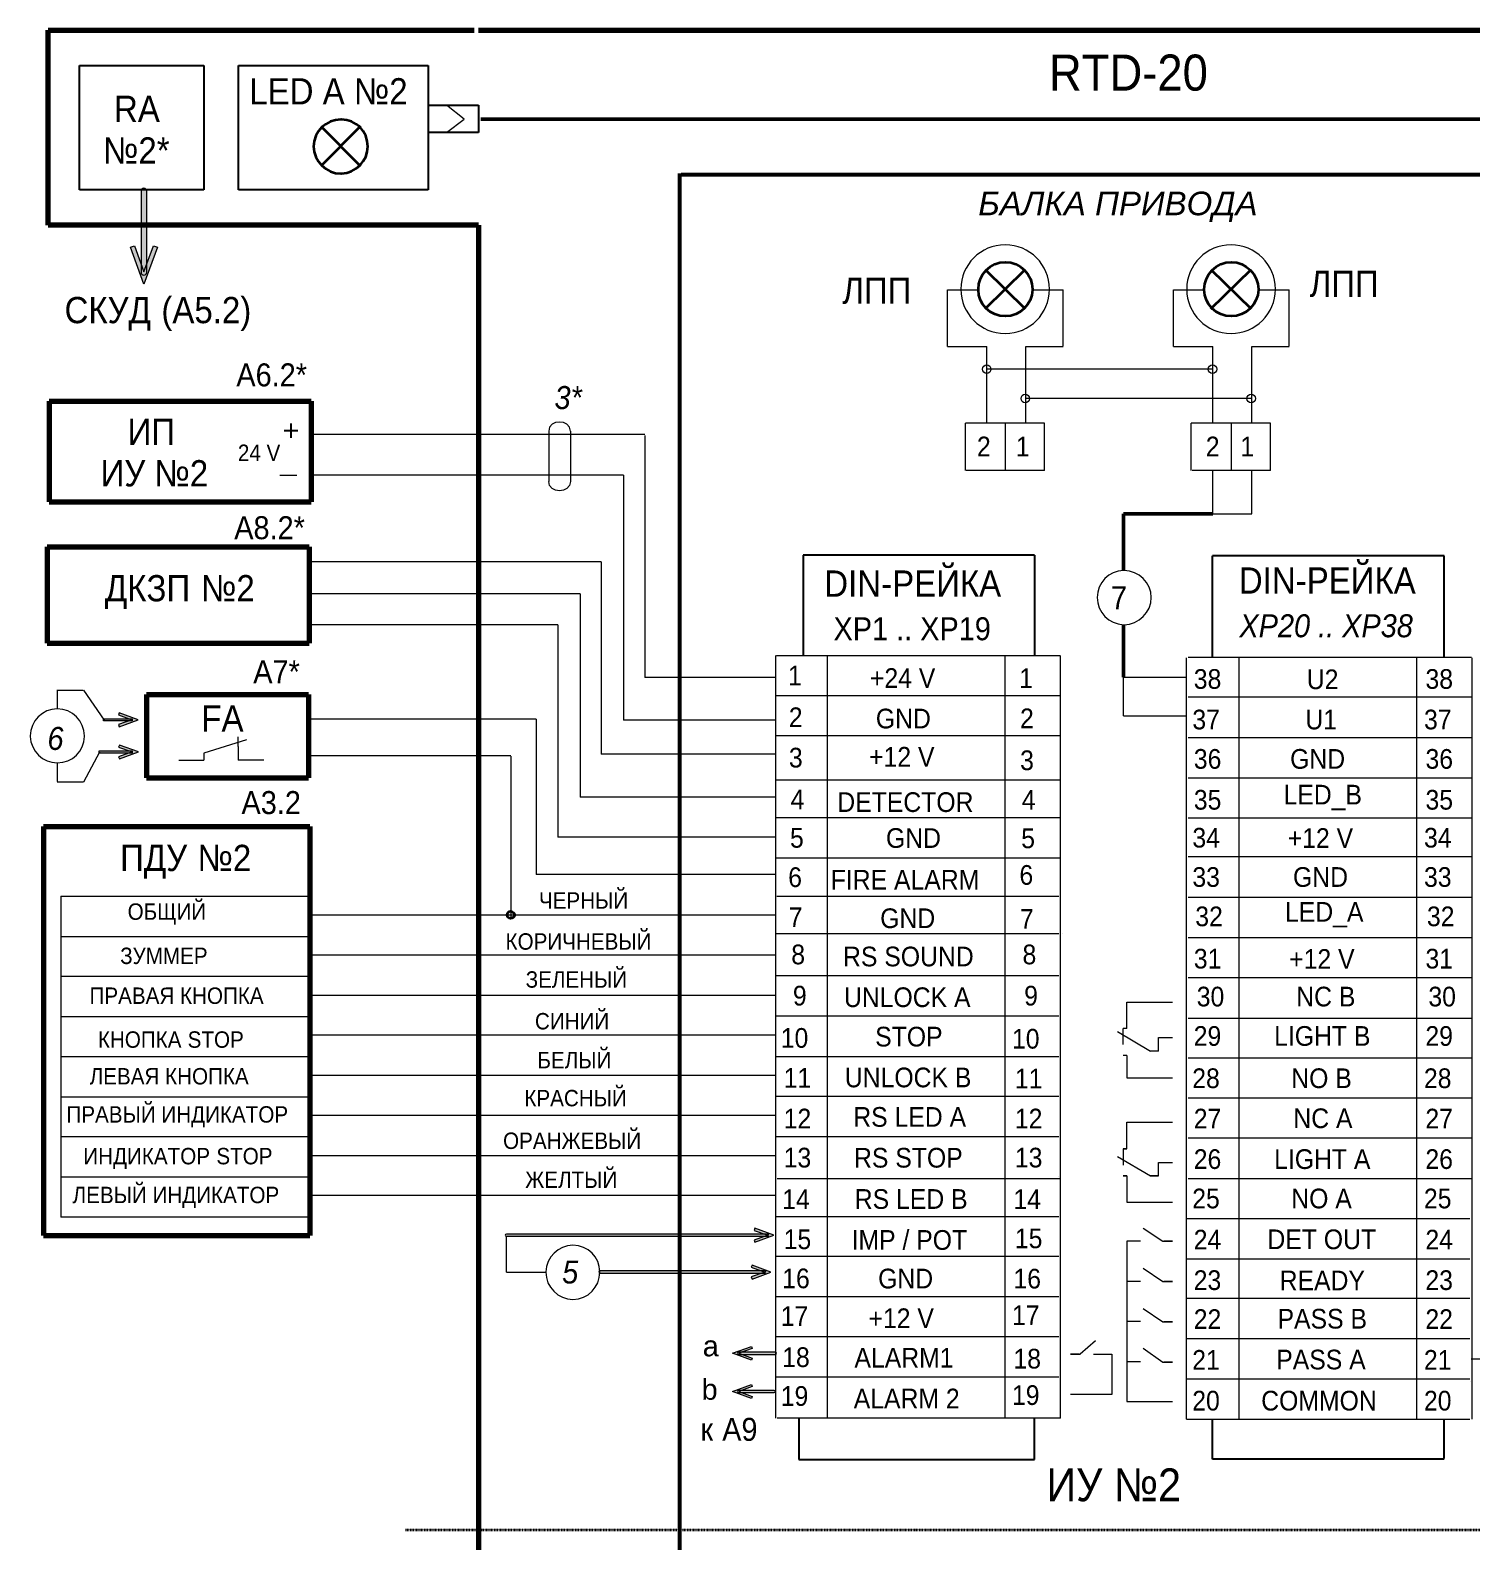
# Model space of a CAD drawing. Header units: millimetres. Extents: x -197802 to 287448, y -91833 to 169529.
# Drawn here: x -197404 to -166543, y -49873 to -17516 of the extents above; entities that cross this region are included whole.
import ezdxf

# ---------------------------------------------------------------- set-up
doc = ezdxf.new("R2010")
doc.units = ezdxf.units.MM
doc.linetypes.add('AI-Linetype-1', pattern=[1.693333, 0.846667, -0.846667])
doc.layers.add('Слой 1', color=7, linetype='Continuous')
doc.styles.get("Standard").update_dxf_attribs({"font": 'arial.ttf'})

# ---------------------------------------------------------------- blocks, each defined once
blk = doc.blocks.new('block 35')
at = {"layer": 'Слой 1'}
h = blk.add_hatch(color=7, dxfattribs=at)
h.dxf.hatch_style = 2
h.paths.add_polyline_path([(73.18, -110.52), (73.12, -110.68), (74.21, -111.08), (73.12, -111.47), (73.18, -111.64), (74.72, -111.08)])
at = {"layer": 'Слой 1', "lineweight": 0}
blk.add_lwpolyline([(73.18, -110.52), (73.12, -110.68), (74.21, -111.08), (73.12, -111.47), (73.18, -111.64), (74.72, -111.08), (73.18, -110.52)], dxfattribs=at)
blk = doc.blocks.new('block 37')
at = {"layer": 'Слой 1'}
h = blk.add_hatch(color=7, dxfattribs=at)
h.dxf.hatch_style = 2
h.paths.add_polyline_path([(73.13, -117.11), (73.19, -117.28), (72.11, -117.67), (73.19, -118.07), (73.13, -118.23), (71.59, -117.67)])
at = {"layer": 'Слой 1', "lineweight": 0}
blk.add_lwpolyline([(73.13, -117.11), (73.19, -117.28), (72.11, -117.67), (73.19, -118.07), (73.13, -118.23), (71.59, -117.67), (73.13, -117.11)], dxfattribs=at)
blk = doc.blocks.new('block 39')
at = {"layer": 'Слой 1'}
h = blk.add_hatch(color=7, dxfattribs=at)
h.dxf.hatch_style = 2
h.paths.add_polyline_path([(21.79, -65.67), (21.73, -65.83), (22.82, -66.23), (21.73, -66.62), (21.79, -66.79), (23.34, -66.23)])
at = {"layer": 'Слой 1', "lineweight": 0}
blk.add_lwpolyline([(21.79, -65.67), (21.73, -65.83), (22.82, -66.23), (21.73, -66.62), (21.79, -66.79), (23.34, -66.23), (21.79, -65.67)], dxfattribs=at)
blk = doc.blocks.new('block 41')
at = {"layer": 'Слой 1'}
h = blk.add_hatch(color=7, dxfattribs=at)
h.dxf.hatch_style = 2
h.paths.add_polyline_path([(21.8, -68.28), (21.74, -68.44), (22.83, -68.84), (21.74, -69.23), (21.8, -69.4), (23.35, -68.84)])
at = {"layer": 'Слой 1', "lineweight": 0}
blk.add_lwpolyline([(21.8, -68.28), (21.74, -68.44), (22.83, -68.84), (21.74, -69.23), (21.8, -69.4), (23.35, -68.84), (21.8, -68.28)], dxfattribs=at)
blk = doc.blocks.new('block 43')
at = {"layer": 'Слой 1'}
h = blk.add_hatch(color=7, dxfattribs=at)
h.dxf.hatch_style = 2
h.paths.add_polyline_path([(73.13, -120.21), (73.19, -120.38), (72.11, -120.78), (73.19, -121.17), (73.13, -121.34), (71.59, -120.78)])
at = {"layer": 'Слой 1', "lineweight": 0}
blk.add_lwpolyline([(73.13, -120.21), (73.19, -120.38), (72.11, -120.78), (73.19, -121.17), (73.13, -121.34), (71.59, -120.78), (73.13, -120.21)], dxfattribs=at)
blk = doc.blocks.new('block 45')
at = {"layer": 'Слой 1'}
h = blk.add_hatch(color=7, dxfattribs=at)
h.dxf.hatch_style = 2
h.paths.add_polyline_path([(73.42, -107.52), (73.36, -107.69), (74.45, -108.08), (73.36, -108.48), (73.42, -108.64), (74.96, -108.08)])
at = {"layer": 'Слой 1', "lineweight": 0}
blk.add_lwpolyline([(73.42, -107.52), (73.36, -107.69), (74.45, -108.08), (73.36, -108.48), (73.42, -108.64), (74.96, -108.08), (73.42, -107.52)], dxfattribs=at)
blk = doc.blocks.new('block 47')
at = {"layer": 'Слой 1', "color": 7, "char_height": 1.8658, "attachment_point": 7}
for s, insert in [('\\fArial|b0|i1|c0|p34;\\W0.900001;3*', (57.14, -41.02)), ('\\fArial|b0|i1|c0|p34;\\W0.900001;2', (150.56, -50.62)), ('\\fArial|b0|i1|c0|p34;\\W0.900001;1', (146.56, -56.49)), ('\\fArial|b0|i1|c0|p34;\\W0.900001;6', (15.96, -68.7)), ('\\fArial|b0|i1|c0|p34;\\W0.900001;5', (57.76, -112.03))]:
    blk.add_mtext(s, dxfattribs=dict(at, insert=insert))
blk = doc.blocks.new('block 53')
at = {"layer": 'Слой 1', "color": 7, "lineweight": 18}
for points in [[(127.14, -61.2), (127.14, -123.03)], [(131.63, -61.2), (131.63, -123.03)]]:
    blk.add_lwpolyline(points, dxfattribs=at)
blk = doc.blocks.new('block 56')
at = {"layer": 'Слой 1', "color": 7, "lineweight": 18}
for points in [[(75.17, -61), (93.74, -61), (98.18, -61)], [(93.74, -122.93), (93.74, -61)], [(98.24, -122.93), (98.24, -61)]]:
    blk.add_lwpolyline(points, dxfattribs=at)
blk = doc.blocks.new('block 58')
at = {"layer": 'Слой 1'}
h = blk.add_hatch(color=7, dxfattribs=at)
h.dxf.hatch_style = 2
h.paths.add_polyline_path([(22.7, -27.85), (23.03, -27.74), (23.8, -29.85), (24.57, -27.74), (24.89, -27.85), (23.8, -30.86)])
at = {"layer": 'Слой 1', "lineweight": 0}
blk.add_lwpolyline([(22.7, -27.85), (23.03, -27.74), (23.8, -29.85), (24.57, -27.74), (24.89, -27.85), (23.8, -30.86), (22.7, -27.85)], dxfattribs=at)

msp = doc.modelspace()

# ---------------------------------------------------------------- hatches: boundary and pattern name
at = {"layer": 'Слой 1'}
h = msp.add_hatch(color=7, dxfattribs=at)
h.dxf.hatch_style = 2
edge = h.paths.add_edge_path()
edge.add_spline(control_points=[(-194969, -22757), (-195003, -22757), (-195030, -22730), (-195030, -22697), (-195030, -22697), (-195030, -20960), (-195030, -20960), (-195030, -20926), (-195003, -20899), (-194969, -20899), (-194936, -20899), (-194909, -20926), (-194909, -20960), (-194909, -20960), (-194909, -22697), (-194909, -22697), (-194909, -22730), (-194936, -22757), (-194969, -22757)], knot_values=[0, 0, 0, 0, 1, 1, 1, 2, 2, 2, 3, 3, 3, 4, 4, 4, 5, 5, 5, 6, 6, 6, 6], degree=3, periodic=0)
h = msp.add_hatch(color=7, dxfattribs=at)
h.dxf.hatch_style = 2
h.paths.add_polyline_path([(-195222, -32300), (-195835, -32300), (-195835, -32254), (-195222, -32254)])
h = msp.add_hatch(color=7, dxfattribs=at)
h.dxf.hatch_style = 2
h.paths.add_polyline_path([(-195220, -32988), (-195925, -32988), (-195925, -32942), (-195220, -32942)])
h = msp.add_hatch(color=7, dxfattribs=at)
h.dxf.hatch_style = 2
edge = h.paths.add_edge_path()
edge.add_spline(control_points=[(-181613, -43333), (-181613, -43333), (-187210, -43333), (-187210, -43333), (-187223, -43333), (-187234, -43323), (-187234, -43310), (-187234, -43297), (-187223, -43287), (-187210, -43287), (-187210, -43287), (-181613, -43287), (-181613, -43287), (-181600, -43287), (-181590, -43297), (-181590, -43310), (-181590, -43323), (-181600, -43333), (-181613, -43333)], knot_values=[0, 0, 0, 0, 1, 1, 1, 2, 2, 2, 3, 3, 3, 4, 4, 4, 5, 5, 5, 6, 6, 6, 6], degree=3, periodic=0)
h = msp.add_hatch(color=7, dxfattribs=at)
h.dxf.hatch_style = 2
edge = h.paths.add_edge_path()
edge.add_spline(control_points=[(-181677, -44123), (-181677, -44123), (-185209, -44123), (-185209, -44123), (-185222, -44123), (-185232, -44112), (-185232, -44100), (-185232, -44087), (-185222, -44076), (-185209, -44076), (-185209, -44076), (-181677, -44076), (-181677, -44076), (-181664, -44076), (-181653, -44087), (-181653, -44100), (-181653, -44112), (-181664, -44123), (-181677, -44123)], knot_values=[0, 0, 0, 0, 1, 1, 1, 2, 2, 2, 3, 3, 3, 4, 4, 4, 5, 5, 5, 6, 6, 6, 6], degree=3, periodic=0)
h = msp.add_hatch(color=7, dxfattribs=at)
h.dxf.hatch_style = 2
edge = h.paths.add_edge_path()
edge.add_spline(control_points=[(-181452, -45861), (-181452, -45861), (-182239, -45861), (-182239, -45861), (-182252, -45861), (-182263, -45850), (-182263, -45837), (-182263, -45825), (-182252, -45814), (-182239, -45814), (-182239, -45814), (-181452, -45814), (-181452, -45814), (-181439, -45814), (-181429, -45825), (-181429, -45837), (-181429, -45850), (-181439, -45861), (-181452, -45861)], knot_values=[0, 0, 0, 0, 1, 1, 1, 2, 2, 2, 3, 3, 3, 4, 4, 4, 5, 5, 5, 6, 6, 6, 6], degree=3, periodic=0)
h = msp.add_hatch(color=7, dxfattribs=at)
h.dxf.hatch_style = 2
edge = h.paths.add_edge_path()
edge.add_spline(control_points=[(-181480, -46679), (-181480, -46679), (-182239, -46679), (-182239, -46679), (-182252, -46679), (-182263, -46669), (-182263, -46656), (-182263, -46643), (-182252, -46633), (-182239, -46633), (-182239, -46633), (-181480, -46633), (-181480, -46633), (-181467, -46633), (-181456, -46643), (-181456, -46656), (-181456, -46669), (-181467, -46679), (-181480, -46679)], knot_values=[0, 0, 0, 0, 1, 1, 1, 2, 2, 2, 3, 3, 3, 4, 4, 4, 5, 5, 5, 6, 6, 6, 6], degree=3, periodic=0)

# ---------------------------------------------------------------- linework, layer by layer
at = {"layer": 'Слой 1', "color": 7, "lineweight": 70}
for p, q in [((-197022, -21690), (-197022, -17516)), ((-197022, -17516), (-187900, -17516)), ((-187807, -17516), (-158397, -17516)), ((-187807, -17516), (-187807, -17516)), ((-187807, -21690), (-197022, -21690)), ((-187807, -21690), (-187807, -21690)), ((-187803, -77878), (-187803, -21690)), ((-196999, -25458), (-191387, -25458)), ((-196999, -25458), (-196999, -27614)), ((-191387, -25458), (-191387, -27614)), ((-196999, -27614), (-191387, -27614)), ((-197044, -28573), (-191432, -28573)), ((-197044, -28573), (-197044, -30637)), ((-191432, -28573), (-191432, -30637)), ((-197044, -30637), (-191432, -30637)), ((-194916, -31737), (-191443, -31737)), ((-194916, -31737), (-194916, -33522)), ((-191443, -31737), (-191443, -33522)), ((-194916, -33522), (-191443, -33522)), ((-197120, -34560), (-191416, -34560)), ((-197120, -34560), (-197120, -43319)), ((-191416, -34560), (-191416, -43319)), ((-197120, -43319), (-191416, -43319))]:
    msp.add_line(p, q, dxfattribs=at)
at = {"layer": 'Слой 1', "color": 7, "lineweight": 25}
for p, q in [((-196348, -20935), (-196348, -18274)), ((-196348, -18274), (-193687, -18274)), ((-193687, -18274), (-193687, -20935)), ((-192943, -20935), (-192943, -18274)), ((-192943, -18274), (-188887, -18274)), ((-188887, -18274), (-188887, -20935)), ((-188887, -19118), (-187807, -19118)), ((-187807, -19118), (-187807, -19705)), ((-187807, -19705), (-188887, -19705)), ((-193687, -20935), (-196348, -20935)), ((-188887, -20935), (-192943, -20935)), ((-187758, -21702), (-187758, -21702)), ((-175904, -28751), (-180854, -28751)), ((-180854, -28751), (-180854, -30898)), ((-175904, -28756), (-175904, -30898)), ((-172092, -30947), (-172092, -28764)), ((-167133, -28764), (-172092, -28764)), ((-167133, -30947), (-167133, -28764)), ((-197120, -34560), (-197120, -34560)), ((-191416, -34560), (-191416, -34560)), ((-191416, -43033), (-191416, -43033)), ((-180947, -47229), (-180947, -48110)), ((-175904, -48110), (-175904, -47229)), ((-172092, -48104), (-172092, -47258)), ((-167133, -48088), (-167133, -47248)), ((-180947, -48110), (-175904, -48110)), ((-172092, -48099), (-167133, -48099))]:
    msp.add_line(p, q, dxfattribs=at)
at = {"layer": 'Слой 1', "color": 7, "lineweight": 20}
for p, q in [((-188111, -19419), (-188491, -19118)), ((-188491, -19705), (-188111, -19419)), ((-175353, -32580), (-175353, -32580)), ((-175346, -36849), (-175346, -36849)), ((-175300, -36849), (-175300, -36849)), ((-175346, -37727), (-175346, -37727)), ((-175346, -39450), (-175346, -39450)), ((-175346, -40298), (-175346, -40298)), ((-166576, -46450), (-166576, -46450))]:
    msp.add_line(p, q, dxfattribs=at)
at = {"layer": 'Слой 1', "color": 7, "lineweight": 35}
for p, q in [((-191180, -19568), (-190332, -20429)), ((-190332, -19568), (-191180, -20429)), ((-176963, -22635), (-176102, -23482)), ((-176963, -23482), (-176102, -22635)), ((-172128, -22635), (-171266, -23482)), ((-172128, -23482), (-171266, -22635))]:
    msp.add_line(p, q, dxfattribs=at)
at = {"layer": 'Слой 1', "color": 7, "lineweight": 50}
for p, q in [((-162409, -19419), (-187758, -19419)), ((-172090, -27869), (-173998, -27869)), ((-173998, -29083), (-173998, -27869)), ((-173998, -30242), (-173998, -31363))]:
    msp.add_line(p, q, dxfattribs=at)
at = {"layer": 'Слой 1', "color": 7, "lineweight": 53}
for p, q in [((-183494, -79137), (-183494, -20584)), ((-164523, -20612), (-183468, -20612))]:
    msp.add_line(p, q, dxfattribs=at)
at = {"layer": 'Слой 1', "color": 7, "lineweight": 18}
for p, q in [((-177764, -24284), (-177764, -23073)), ((-177764, -23073), (-177105, -23073)), ((-175946, -23073), (-175287, -23073)), ((-175287, -24281), (-175287, -23073)), ((-172928, -24284), (-172928, -23073)), ((-172928, -23073), (-172269, -23073)), ((-171110, -23073), (-170451, -23073)), ((-170451, -24281), (-170451, -23073)), ((-177764, -24283), (-176925, -24283)), ((-176925, -25926), (-176925, -24284)), ((-176088, -24283), (-175287, -24283)), ((-176088, -25926), (-176088, -24284)), ((-172928, -24283), (-172090, -24283)), ((-172090, -25926), (-172090, -24284)), ((-171253, -24283), (-170451, -24283)), ((-171253, -25926), (-171253, -24284)), ((-172092, -24769), (-176925, -24769)), ((-171253, -25398), (-176102, -25398)), ((-184248, -26172), (-191363, -26172)), ((-184248, -26192), (-184248, -31373)), ((-175687, -25924), (-177383, -25924)), ((-177383, -26940), (-177383, -25926)), ((-176525, -26940), (-176525, -25926)), ((-175687, -26940), (-175687, -25926)), ((-170851, -25924), (-172547, -25924)), ((-172547, -26940), (-172547, -25926)), ((-171690, -26940), (-171690, -25926)), ((-170851, -26940), (-170851, -25926)), ((-192060, -27039), (-191698, -27039)), ((-184702, -27039), (-191363, -27041)), ((-184702, -27039), (-184702, -32287)), ((-175687, -26940), (-177367, -26940)), ((-170851, -26940), (-172532, -26940)), ((-172090, -27869), (-172090, -26955)), ((-171253, -27869), (-171253, -26940)), ((-172090, -27869), (-171253, -27869)), ((-185178, -28899), (-191390, -28899)), ((-185178, -28899), (-185178, -33016)), ((-185632, -29578), (-191390, -29578)), ((-185632, -29578), (-185632, -33930)), ((-186108, -30245), (-191390, -30245)), ((-186108, -30245), (-186108, -34792)), ((-181452, -30899), (-181452, -47224)), ((-180336, -47224), (-180336, -30899)), ((-172649, -47251), (-172649, -30951)), ((-166546, -30947), (-172612, -30947)), ((-171533, -30951), (-171533, -47251)), ((-181458, -31373), (-184248, -31373)), ((-173998, -31363), (-172649, -31363)), ((-173998, -32194), (-173998, -31363)), ((-196832, -31645), (-196267, -31645)), ((-196824, -31650), (-196824, -32041)), ((-196263, -31645), (-195823, -32288)), ((-181426, -31760), (-175360, -31760)), ((-166546, -31795), (-172612, -31795)), ((-186569, -32261), (-191418, -32261)), ((-186569, -32266), (-186569, -35587)), ((-181458, -32287), (-184702, -32287)), ((-173998, -32194), (-172649, -32194)), ((-175360, -32622), (-181426, -32622)), ((-172612, -32657), (-166546, -32657)), ((-196259, -33604), (-195913, -32960)), ((-196821, -33598), (-196821, -33208)), ((-187116, -33049), (-191418, -33049)), ((-187116, -33059), (-187116, -36500)), ((-181458, -33016), (-185178, -33016)), ((-196829, -33604), (-196264, -33604)), ((-181458, -33560), (-175347, -33560)), ((-172612, -33518), (-166546, -33518)), ((-181458, -33930), (-185632, -33930)), ((-181427, -34369), (-175356, -34369)), ((-166546, -34380), (-172612, -34380)), ((-181458, -34792), (-186108, -34792)), ((-181427, -35234), (-175356, -35234)), ((-166546, -35212), (-172612, -35212)), ((-181452, -35587), (-186569, -35587)), ((-196745, -36055), (-191412, -36055)), ((-196745, -36055), (-196745, -42922)), ((-175386, -36062), (-181421, -36062)), ((-172612, -36074), (-166546, -36074)), ((-191416, -36449), (-181452, -36449)), ((-175386, -36856), (-181452, -36856)), ((-196745, -36917), (-191412, -36917)), ((-172612, -36936), (-166546, -36936)), ((-191416, -37310), (-181452, -37310)), ((-196745, -37765), (-191412, -37765)), ((-175386, -37760), (-181452, -37760)), ((-166546, -37799), (-172612, -37799)), ((-191416, -38172), (-181452, -38172)), ((-196745, -38627), (-191412, -38627)), ((-175386, -38622), (-181452, -38622)), ((-172612, -38661), (-166546, -38661)), ((-191416, -39020), (-181452, -39020)), ((-196745, -39488), (-191412, -39488)), ((-181452, -39484), (-175386, -39484)), ((-166546, -39522), (-172612, -39522)), ((-191416, -39882), (-181452, -39882)), ((-196745, -40350), (-191412, -40350)), ((-181452, -40332), (-175386, -40331)), ((-172612, -40370), (-166546, -40370)), ((-191416, -40744), (-181452, -40744)), ((-196745, -41198), (-191412, -41198)), ((-181452, -41194), (-175386, -41194)), ((-166546, -41232), (-172612, -41232)), ((-191416, -41606), (-181452, -41606)), ((-196745, -42060), (-191412, -42060)), ((-181452, -42055), (-181452, -42055)), ((-175386, -42055), (-175386, -42055)), ((-175349, -42104), (-181415, -42104)), ((-172612, -42094), (-166546, -42094)), ((-191416, -42454), (-181452, -42454)), ((-196745, -42922), (-196745, -42922)), ((-191412, -42922), (-196745, -42922)), ((-175386, -42917), (-181452, -42917)), ((-172649, -42956), (-166583, -42956)), ((-187208, -44105), (-187208, -43322)), ((-175386, -43765), (-181452, -43765)), ((-172649, -43818), (-166583, -43818)), ((-187208, -44105), (-186367, -44105)), ((-175386, -44627), (-181452, -44627)), ((-166583, -44665), (-172649, -44665)), ((-175386, -45489), (-181452, -45489)), ((-166583, -45527), (-172649, -45527)), ((-166557, -45960), (-156823, -45960)), ((-175386, -46351), (-181452, -46351)), ((-166583, -46389), (-172649, -46389)), ((-175349, -47229), (-181415, -47229)), ((-172649, -47251), (-166583, -47251))]:
    msp.add_line(p, q, dxfattribs=at)
at = {"layer": 'Слой 1', "color": 7, "lineweight": 9}
for p, q in [((-186304, -26101), (-186304, -27174)), ((-185839, -26101), (-185839, -27174)), ((-192952, -32849), (-192952, -32645)), ((-192772, -32705), (-193685, -32994)), ((-193685, -32994), (-193685, -33139)), ((-192952, -32849), (-192952, -33139)), ((-194225, -33139), (-193685, -33139)), ((-192401, -33139), (-192952, -33139)), ((-173928, -38886), (-173928, -38321)), ((-173928, -38321), (-172948, -38321)), ((-174130, -38949), (-173418, -39373)), ((-173928, -38886), (-174003, -38886)), ((-174003, -39225), (-174003, -38886)), ((-173928, -38886), (-174003, -38886)), ((-173248, -39373), (-173248, -39076)), ((-173248, -39076), (-172948, -39076)), ((-173928, -39466), (-174003, -39466)), ((-173928, -39466), (-174003, -39466)), ((-173928, -39466), (-173928, -39938)), ((-173248, -39373), (-173418, -39373)), ((-173248, -39373), (-173418, -39373)), ((-173928, -39938), (-172948, -39938)), ((-173928, -41458), (-173928, -40893)), ((-173928, -40893), (-172948, -40893)), ((-174130, -41627), (-173418, -42037)), ((-173928, -41458), (-174003, -41458)), ((-174003, -41458), (-174003, -41811)), ((-174003, -41458), (-173928, -41458)), ((-173928, -42037), (-174003, -42037)), ((-174003, -42037), (-173928, -42037)), ((-173928, -42037), (-173928, -42602)), ((-173248, -42037), (-173418, -42037)), ((-173418, -42037), (-173248, -42037)), ((-173248, -42037), (-173248, -41755)), ((-173248, -41755), (-172948, -41755)), ((-173928, -42602), (-172948, -42602)), ((-173579, -43157), (-173155, -43440)), ((-173928, -43436), (-173928, -44298)), ((-173721, -43436), (-173928, -43436)), ((-173636, -43436), (-173928, -43436)), ((-173155, -43440), (-172948, -43440)), ((-172948, -43440), (-173135, -43440)), ((-173928, -44298), (-173928, -45160)), ((-173721, -44298), (-173928, -44298)), ((-173636, -44298), (-173928, -44298)), ((-173579, -44019), (-173155, -44302)), ((-173155, -44302), (-172948, -44302)), ((-172948, -44302), (-173135, -44302)), ((-173579, -44881), (-173155, -45164)), ((-173928, -45160), (-173928, -46022)), ((-173721, -45160), (-173928, -45160)), ((-173636, -45160), (-173928, -45160)), ((-173155, -45164), (-172948, -45164)), ((-172948, -45164), (-173135, -45164)), ((-174599, -45573), (-174929, -45856)), ((-174949, -45856), (-175137, -45856)), ((-175137, -45856), (-174929, -45856)), ((-174643, -45856), (-174250, -45856)), ((-174542, -45856), (-174250, -45856)), ((-174250, -45856), (-174250, -46718)), ((-173579, -45729), (-173155, -46026)), ((-173928, -46022), (-173928, -46870)), ((-173721, -46022), (-173928, -46022)), ((-173636, -46022), (-173928, -46022)), ((-173155, -46026), (-172948, -46026)), ((-172948, -46026), (-173135, -46026)), ((-174250, -46718), (-175137, -46718)), ((-173928, -46870), (-172948, -46870))]:
    msp.add_line(p, q, dxfattribs=at)
at = {"layer": 'Слой 1', "color": 7, "linetype": 'AI-Linetype-1', "lineweight": 35}
msp.add_line((-189370, -49614), (-158279, -49614), dxfattribs=at)
at = {"layer": 'Слой 1', "lineweight": 0}
for points in [[(-195222, -32300), (-195835, -32300), (-195835, -32254), (-195222, -32254), (-195222, -32300)], [(-195220, -32988), (-195925, -32988), (-195925, -32942), (-195220, -32942), (-195220, -32988)]]:
    msp.add_lwpolyline(points, dxfattribs=at)
at = {"layer": 'Слой 1', "color": 7, "lineweight": 35}
for points, knots in [([(-190756, -19426), (-191067, -19426), (-191336, -19681), (-191336, -20006), (-191336, -20316), (-191067, -20585), (-190756, -20585)], [1, 1, 1, 1, 2, 2, 2, 3, 3, 3, 3]), ([(-190742, -20585), (-190431, -20571), (-190177, -20316), (-190177, -20006), (-190177, -19681), (-190431, -19426), (-190742, -19426)], [0, 0, 0, 0, 1, 1, 1, 2, 2, 2, 2]), ([(-177105, -23059), (-177105, -22748), (-176850, -22479), (-176525, -22479), (-176215, -22479), (-175946, -22748), (-175946, -23059)], [1, 1, 1, 1, 2, 2, 2, 3, 3, 3, 3]), ([(-172269, -23059), (-172269, -22748), (-172015, -22479), (-171690, -22479), (-171379, -22479), (-171110, -22748), (-171110, -23059)], [1, 1, 1, 1, 2, 2, 2, 3, 3, 3, 3]), ([(-175946, -23073), (-175960, -23384), (-176215, -23638), (-176525, -23638), (-176850, -23638), (-177105, -23384), (-177105, -23073)], [0, 0, 0, 0, 1, 1, 1, 2, 2, 2, 2]), ([(-171110, -23073), (-171125, -23384), (-171379, -23638), (-171690, -23638), (-172015, -23638), (-172269, -23384), (-172269, -23073)], [0, 0, 0, 0, 1, 1, 1, 2, 2, 2, 2]), ([(-187123, -36374), (-187166, -36374), (-187194, -36416), (-187194, -36458), (-187194, -36501), (-187166, -36529), (-187123, -36529), (-187081, -36529), (-187038, -36501), (-187038, -36458), (-187038, -36416), (-187081, -36374), (-187123, -36374)], [0, 0, 0, 0, 1, 1, 1, 2, 2, 2, 3, 3, 3, 4, 4, 4, 4])]:
    msp.add_open_spline(points, degree=3, knots=knots, dxfattribs=at)
for points in [[(-190742, -19426), (-190742, -19426), (-190756, -19426), (-190756, -19426)], [(-190756, -20585), (-190756, -20585), (-190742, -20585), (-190742, -20585)], [(-177105, -23073), (-177105, -23073), (-177105, -23059), (-177105, -23059)], [(-175946, -23059), (-175946, -23059), (-175946, -23073), (-175946, -23073)], [(-172269, -23073), (-172269, -23073), (-172269, -23059), (-172269, -23059)], [(-171110, -23059), (-171110, -23059), (-171110, -23073), (-171110, -23073)]]:
    msp.add_open_spline(points, degree=3, dxfattribs=at)
at = {"layer": 'Слой 1', "lineweight": 0}
for points, knots in [([(-194969, -22757), (-195003, -22757), (-195030, -22730), (-195030, -22697), (-195030, -22697), (-195030, -20960), (-195030, -20960), (-195030, -20926), (-195003, -20899), (-194969, -20899), (-194936, -20899), (-194909, -20926), (-194909, -20960), (-194909, -20960), (-194909, -22697), (-194909, -22697), (-194909, -22730), (-194936, -22757), (-194969, -22757)], [0, 0, 0, 0, 1, 1, 1, 2, 2, 2, 3, 3, 3, 4, 4, 4, 5, 5, 5, 6, 6, 6, 6]), ([(-176837, -24769), (-176837, -24718), (-176878, -24676), (-176928, -24676), (-176978, -24676), (-177019, -24718), (-177019, -24769), (-177019, -24821), (-176978, -24862), (-176928, -24862), (-176878, -24862), (-176837, -24821), (-176837, -24769)], [0, 0, 0, 0, 1, 1, 1, 2, 2, 2, 3, 3, 3, 4, 4, 4, 4]), ([(-172001, -24769), (-172001, -24718), (-172042, -24676), (-172092, -24676), (-172142, -24676), (-172183, -24718), (-172183, -24769), (-172183, -24821), (-172142, -24862), (-172092, -24862), (-172042, -24862), (-172001, -24821), (-172001, -24769)], [0, 0, 0, 0, 1, 1, 1, 2, 2, 2, 3, 3, 3, 4, 4, 4, 4]), ([(-176011, -25398), (-176011, -25347), (-176051, -25305), (-176102, -25305), (-176152, -25305), (-176192, -25347), (-176192, -25398), (-176192, -25450), (-176152, -25491), (-176102, -25491), (-176051, -25491), (-176011, -25450), (-176011, -25398)], [0, 0, 0, 0, 1, 1, 1, 2, 2, 2, 3, 3, 3, 4, 4, 4, 4]), ([(-171175, -25398), (-171175, -25347), (-171216, -25305), (-171266, -25305), (-171316, -25305), (-171357, -25347), (-171357, -25398), (-171357, -25450), (-171316, -25491), (-171266, -25491), (-171216, -25491), (-171175, -25450), (-171175, -25398)], [0, 0, 0, 0, 1, 1, 1, 2, 2, 2, 3, 3, 3, 4, 4, 4, 4]), ([(-187123, -36374), (-187166, -36374), (-187194, -36416), (-187194, -36458), (-187194, -36501), (-187166, -36529), (-187123, -36529), (-187081, -36529), (-187038, -36501), (-187038, -36458), (-187038, -36416), (-187081, -36374), (-187123, -36374)], [0, 0, 0, 0, 1, 1, 1, 2, 2, 2, 3, 3, 3, 4, 4, 4, 4]), ([(-181613, -43333), (-181613, -43333), (-187210, -43333), (-187210, -43333), (-187223, -43333), (-187234, -43323), (-187234, -43310), (-187234, -43297), (-187223, -43287), (-187210, -43287), (-187210, -43287), (-181613, -43287), (-181613, -43287), (-181600, -43287), (-181590, -43297), (-181590, -43310), (-181590, -43323), (-181600, -43333), (-181613, -43333)], [0, 0, 0, 0, 1, 1, 1, 2, 2, 2, 3, 3, 3, 4, 4, 4, 5, 5, 5, 6, 6, 6, 6]), ([(-181677, -44123), (-181677, -44123), (-185209, -44123), (-185209, -44123), (-185222, -44123), (-185232, -44112), (-185232, -44100), (-185232, -44087), (-185222, -44076), (-185209, -44076), (-185209, -44076), (-181677, -44076), (-181677, -44076), (-181664, -44076), (-181653, -44087), (-181653, -44100), (-181653, -44112), (-181664, -44123), (-181677, -44123)], [0, 0, 0, 0, 1, 1, 1, 2, 2, 2, 3, 3, 3, 4, 4, 4, 5, 5, 5, 6, 6, 6, 6]), ([(-181452, -45861), (-181452, -45861), (-182239, -45861), (-182239, -45861), (-182252, -45861), (-182263, -45850), (-182263, -45837), (-182263, -45825), (-182252, -45814), (-182239, -45814), (-182239, -45814), (-181452, -45814), (-181452, -45814), (-181439, -45814), (-181429, -45825), (-181429, -45837), (-181429, -45850), (-181439, -45861), (-181452, -45861)], [0, 0, 0, 0, 1, 1, 1, 2, 2, 2, 3, 3, 3, 4, 4, 4, 5, 5, 5, 6, 6, 6, 6]), ([(-181480, -46679), (-181480, -46679), (-182239, -46679), (-182239, -46679), (-182252, -46679), (-182263, -46669), (-182263, -46656), (-182263, -46643), (-182252, -46633), (-182239, -46633), (-182239, -46633), (-181480, -46633), (-181480, -46633), (-181467, -46633), (-181456, -46643), (-181456, -46656), (-181456, -46669), (-181467, -46679), (-181480, -46679)], [0, 0, 0, 0, 1, 1, 1, 2, 2, 2, 3, 3, 3, 4, 4, 4, 5, 5, 5, 6, 6, 6, 6])]:
    msp.add_open_spline(points, degree=3, knots=knots, dxfattribs=at)
at = {"layer": 'Слой 1', "color": 7, "lineweight": 20}
for points, knots in [([(-176533, -24008), (-177057, -24008), (-177482, -23583), (-177482, -23059), (-177482, -22534), (-177057, -22110), (-176533, -22110), (-176008, -22110), (-175584, -22534), (-175584, -23059), (-175584, -23583), (-176008, -24008), (-176533, -24008)], [0, 0, 0, 0, 1, 1, 1, 2, 2, 2, 3, 3, 3, 4, 4, 4, 4]), ([(-171697, -24008), (-172221, -24008), (-172646, -23583), (-172646, -23059), (-172646, -22534), (-172221, -22110), (-171697, -22110), (-171173, -22110), (-170748, -22534), (-170748, -23059), (-170748, -23583), (-171173, -24008), (-171697, -24008)], [0, 0, 0, 0, 1, 1, 1, 2, 2, 2, 3, 3, 3, 4, 4, 4, 4]), ([(-173998, -29083), (-174309, -29083), (-174563, -29337), (-174563, -29662), (-174563, -29973), (-174309, -30228), (-173998, -30242)], [0, 0, 0, 0, 1, 1, 1, 2, 2, 2, 2]), ([(-173984, -30242), (-173673, -30242), (-173404, -29973), (-173404, -29662), (-173404, -29337), (-173673, -29083), (-173984, -29083)], [1, 1, 1, 1, 2, 2, 2, 3, 3, 3, 3]), ([(-196245, -32620), (-196245, -32309), (-196499, -32041), (-196824, -32041), (-197135, -32041), (-197404, -32309), (-197404, -32620)], [1, 1, 1, 1, 2, 2, 2, 3, 3, 3, 3]), ([(-197404, -32634), (-197389, -32945), (-197135, -33199), (-196824, -33199), (-196499, -33199), (-196245, -32945), (-196245, -32634)], [0, 0, 0, 0, 1, 1, 1, 2, 2, 2, 2]), ([(-185209, -44091), (-185209, -43780), (-185463, -43526), (-185788, -43526), (-186099, -43526), (-186353, -43780), (-186367, -44091)], [0, 0, 0, 0, 1, 1, 1, 2, 2, 2, 2]), ([(-186367, -44105), (-186367, -44416), (-186099, -44685), (-185788, -44685), (-185463, -44685), (-185209, -44416), (-185209, -44105)], [1, 1, 1, 1, 2, 2, 2, 3, 3, 3, 3])]:
    msp.add_open_spline(points, degree=3, knots=knots, dxfattribs=at)
at = {"layer": 'Слой 1', "color": 7, "lineweight": 9}
for points in [[(-185839, -26101), (-185846, -25836), (-186304, -25836), (-186304, -26101)], [(-185839, -27174), (-185846, -27439), (-186304, -27439), (-186304, -27174)]]:
    msp.add_open_spline(points, degree=3, dxfattribs=at)
at = {"layer": 'Слой 1', "color": 7, "lineweight": 20}
for points in [[(-173984, -29083), (-173984, -29083), (-173998, -29083), (-173998, -29083)], [(-173998, -30242), (-173998, -30242), (-173984, -30242), (-173984, -30242)], [(-197404, -32620), (-197404, -32620), (-197404, -32634), (-197404, -32634)], [(-196245, -32634), (-196245, -32634), (-196245, -32620), (-196245, -32620)], [(-186367, -44091), (-186367, -44091), (-186367, -44105), (-186367, -44105)], [(-185209, -44105), (-185209, -44105), (-185209, -44091), (-185209, -44091)]]:
    msp.add_open_spline(points, degree=3, dxfattribs=at)

# ---------------------------------------------------------------- block references
at = {"layer": 'Слой 1', "xscale": 263.6065659915271, "yscale": 263.6065659915271, "zscale": 263.6065659915271}
for name in ['block 58', 'block 47', 'block 56', 'block 53', 'block 39', 'block 41', 'block 45', 'block 35', 'block 37', 'block 43']:
    msp.add_blockref(name, (-201242, -14819), dxfattribs=at)

# ---------------------------------------------------------------- texts
at = {"layer": 'Слой 1', "color": 7, "lineweight": 18, "width": 0.900001}
for s, height, p in [('RTD-20', 772.9, (-175594, -18809)), ('LED A №2', 562.1, (-192714, -19104)), ('RA', 562.1, (-195610, -19479)), ('№2*', 562.1, (-195846, -20371)), ('ЛПП', 562.1, (-180020, -23372)), ('ЛПП', 562.1, (-170015, -23223)), ('СКУД ', 562.1, (-196669, -23787)), ('(A5.2)', 562.1, (-194596, -23787)), ('A6.2*', 491.8, (-192991, -25139)), ('ИП', 562.1, (-195320, -26396)), ('2', 422, (-177136, -26637)), ('2', 422, (-172237, -26637)), ('24 V', 351.3, (-192958, -26737)), ('1', 422, (-176303, -26637)), ('1', 422, (-171497, -26637)), ('ИУ ', 562.1, (-195898, -27281)), ('№2', 562.1, (-194745, -27281)), ('A8.2*', 491.8, (-193036, -28411)), ('DIN-', 562.1, (-180405, -29642)), ('РЕЙКА', 562.1, (-178952, -29642)), ('DIN-', 562.1, (-171530, -29576)), ('РЕЙКА', 562.1, (-170076, -29576)), ('ДКЗП ', 562.1, (-195805, -29741)), ('№2', 562.1, (-193748, -29741)), ('7', 492, (-174268, -29910)), ('XP1 .. XP19', 491.84, (-180207, -30574)), ('A7*', 491.8, (-192629, -31494)), ('1', 422, (-181180, -31539)), ('+24 V', 421.6, (-179427, -31594)), ('1', 422, (-176231, -31596)), ('38', 421.6, (-172494, -31614)), ('U2', 421.6, (-170075, -31621)), ('38', 421.6, (-167534, -31614)), ('FA', 562.1, (-193740, -32528)), ('2', 422, (-181164, -32434)), ('GND', 421.6, (-179301, -32461)), ('2', 422, (-176214, -32457)), ('37', 421.6, (-172524, -32482)), ('U1', 421.6, (-170106, -32482)), ('37', 421.6, (-167565, -32482)), ('3', 422, (-181162, -33298)), ('+12 V', 421.6, (-179445, -33280)), ('3', 422, (-176212, -33355)), ('36', 421.6, (-172493, -33325)), ('GND', 421.6, (-170432, -33325)), ('36', 421.6, (-167534, -33325)), ('A3.2', 491.8, (-192881, -34295)), ('4', 422, (-181126, -34192)), ('DETECTOR', 421.6, (-180126, -34250)), ('4', 422, (-176176, -34200)), ('35', 421.6, (-172493, -34200)), ('LED_B', 421.6, (-170573, -34090)), ('35', 421.6, (-167534, -34200)), ('5', 422, (-181139, -35015)), ('GND', 421.6, (-179084, -35019)), ('5', 422, (-176189, -35026)), ('34', 421.6, (-172524, -35012)), ('+12 V', 421.6, (-170483, -35019)), ('34', 421.6, (-167565, -35012)), ('№2', 562.1, (-193823, -35515)), ('ПДУ ', 562.1, (-195480, -35515)), ('6', 422, (-181177, -35857)), ('FIRE ALARM', 421.6, (-180266, -35912)), ('6', 422, (-176227, -35809)), ('33', 421.6, (-172524, -35853)), ('GND', 421.6, (-170370, -35853)), ('33', 421.6, (-167565, -35853)), ('ЧЕРНЫЙ', 351.3, (-186513, -36320)), ('ОБЩИЙ', 351.3, (-195319, -36559)), ('LED_A', 421.6, (-170541, -36599)), ('7', 422, (-181166, -36715)), ('GND', 421.6, (-179208, -36736)), ('7', 422, (-176216, -36750)), ('32', 421.6, (-172462, -36696)), ('32', 421.6, (-167503, -36696)), ('КОРИЧНЕВЫЙ', 351.3, (-187228, -37198)), ('ЗУММЕР', 351.3, (-195478, -37505)), ('8', 422, (-181111, -37511)), ('RS SOUND', 421.6, (-180003, -37555)), ('8', 422, (-176161, -37511)), ('31', 421.6, (-172493, -37601)), ('+12 V', 421.6, (-170452, -37608)), ('31', 421.6, (-167534, -37601)), ('ЗЕЛЕНЫЙ', 351.3, (-186797, -38012)), ('ПРАВАЯ КНОПКА', 351.31, (-196134, -38359)), ('9', 422, (-181076, -38393)), ('UNLOCK A', 421.6, (-179983, -38427)), ('9', 422, (-176126, -38393)), ('30', 421.6, (-172431, -38413)), ('NC B', 421.6, (-170301, -38413)), ('30', 421.6, (-167472, -38413)), ('СИНИЙ', 351.3, (-186599, -38905)), ('29', 421.6, (-172496, -39256)), ('LIGHT B', 421.6, (-170774, -39256)), ('29', 421.6, (-167536, -39256)), ('КНОПКА ', 351.3, (-195955, -39298)), ('STOP', 351.3, (-194034, -39298)), ('10', 421.6, (-181336, -39298)), ('STOP', 421.6, (-179315, -39270)), ('10', 421.6, (-176386, -39316)), ('БЕЛЫЙ', 351.3, (-186546, -39738)), ('ЛЕВАЯ КНОПКА', 351.31, (-196131, -40083)), ('11', 421.6, (-181274, -40153)), ('UNLOCK B', 421.6, (-179965, -40144)), ('11', 421.6, (-176324, -40167)), ('28', 421.6, (-172527, -40161)), ('NO B', 421.6, (-170407, -40161)), ('28', 421.6, (-167567, -40161)), ('КРАСНЫЙ', 351.3, (-186825, -40551)), ('ПРАВЫЙ ИНДИКАТОР', 351.31, (-196628, -40900)), ('12', 421.6, (-181274, -41024)), ('RS LED A', 421.6, (-179784, -40989)), ('12', 421.6, (-176324, -41024)), ('27', 421.6, (-172495, -41025)), ('NC A', 421.6, (-170363, -41018)), ('27', 421.6, (-167536, -41025)), ('ОРАНЖЕВЫЙ', 351.3, (-187281, -41464)), ('ИНДИКАТОР ', 351.3, (-196267, -41793)), ('STOP', 351.3, (-193419, -41793)), ('13', 421.6, (-181274, -41860)), ('RS STOP', 421.6, (-179768, -41863)), ('13', 421.6, (-176324, -41860)), ('26', 421.6, (-172495, -41892)), ('LIGHT A', 421.6, (-170774, -41892)), ('26', 421.6, (-167536, -41892)), ('ЖЕЛТЫЙ', 351.3, (-186807, -42298)), ('ЛЕВЫЙ ИНДИКАТОР', 351.31, (-196496, -42624)), ('14', 421.6, (-181305, -42750)), ('RS LED B', 421.6, (-179752, -42746)), ('14', 421.6, (-176355, -42750)), ('25', 421.6, (-172527, -42735)), ('NO A', 421.6, (-170407, -42735)), ('25', 421.6, (-167567, -42735)), ('15', 421.6, (-181274, -43608)), ('IMP / POT', 421.6, (-179820, -43623)), ('15', 421.6, (-176324, -43589)), ('24', 421.6, (-172496, -43616)), ('DET OUT', 421.6, (-170918, -43609)), ('24', 421.6, (-167536, -43616)), ('16', 421.6, (-181305, -44446)), ('GND', 421.6, (-179252, -44449)), ('16', 421.6, (-176355, -44451)), ('23', 421.6, (-172496, -44483)), ('READY', 421.6, (-170656, -44490)), ('23', 421.6, (-167536, -44483)), ('17', 421.6, (-181336, -45253)), ('+12 V', 421.6, (-179458, -45299)), ('17', 421.6, (-176386, -45234)), ('22', 421.6, (-172495, -45317)), ('PASS B', 421.6, (-170701, -45309)), ('22', 421.6, (-167536, -45317)), ('18', 421.6, (-181305, -46132)), ('ALARM1', 421.6, (-179759, -46144)), ('18', 421.6, (-176355, -46164)), ('21', 421.6, (-172527, -46190)), ('PASS A', 421.6, (-170729, -46183)), ('21', 421.6, (-167567, -46190)), ('19', 421.6, (-181336, -46963)), ('ALARM 2', 421.6, (-179774, -47017)), ('19', 421.6, (-176386, -46944)), ('20', 421.6, (-172527, -47063)), ('COMMON', 421.6, (-171051, -47063)), ('20', 421.6, (-167567, -47063)), ('A9', 491.8, (-182590, -47712)), ('к ', 491.8, (-183054, -47712)), ('ИУ ', 702.6, (-175648, -49005)), ('№2', 702.6, (-174206, -49005))]:
    msp.add_text(s, height=height, dxfattribs=at).set_placement(p)
at = {"layer": 'Слой 1', "color": 7, "lineweight": 18, "extrusion": (0, 0, -1)}
msp.add_text('+', height=443, rotation=0, dxfattribs=at).set_placement((191642, -26303))
at = {"layer": 'Слой 1', "color": 7, "lineweight": 18}
for s, p in [('a', (-183007, -45903)), ('b', (-183031, -46833))]:
    msp.add_text(s, height=443, dxfattribs=at).set_placement(p)
at = {"layer": 'Слой 1', "color": 7, "attachment_point": 7}
for s, insert, char_height in [('\\fArial|b0|i1|c0|p34;\\W1;БАЛКА ПРИВОДА', (-177108, -21623), 505.89), ('\\fArial|b0|i1|c0|p34;\\W0.900001;XP20 .. XP38', (-171517, -30517), 491.84)]:
    msp.add_mtext(s, dxfattribs=dict(at, insert=insert, char_height=char_height))

doc.saveas('drawing.dxf')
